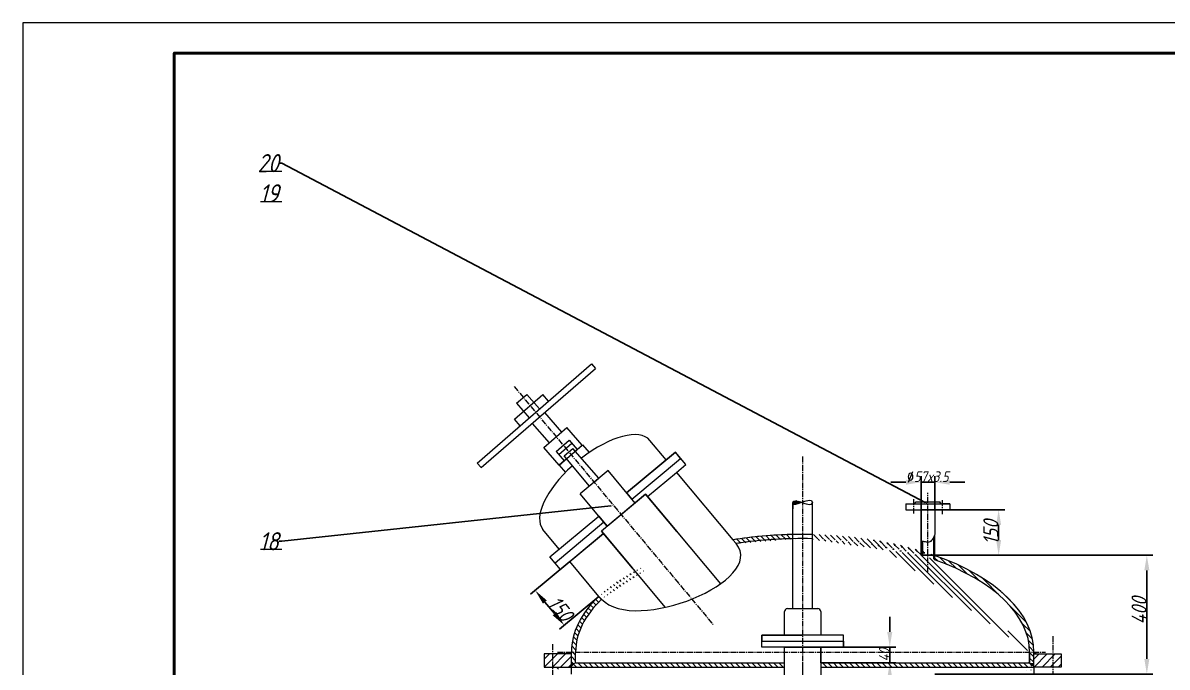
# Model space of a CAD drawing. Header units: millimetres. Extents: x 0 to 8400, y 0 to 5940.
# Drawn here: x 0 to 3780, y 3810 to 5940 of the extents above; entities that cross this region are included whole.
import ezdxf
from ezdxf import colors
from ezdxf.entities.mleader import LeaderData, LeaderLine
from ezdxf.math import Vec2, Vec3

# ---------------------------------------------------------------- set-up
doc = ezdxf.new("R2010")
doc.units = ezdxf.units.MM
doc.linetypes.add('CENTER2', pattern=[28.575, 19.05, -3.175, 3.175, -3.175])
doc.layers.get('0').update_dxf_attribs({"lineweight": 18})
for name, color, linetype, lineweight in [('5', 1, 'Continuous', 9), ('中心线', 3, 'CENTER2', 18), ('截面', 1, 'Continuous', 9), ('标注', 4, 'Continuous', 18), ('粗实线', 7, 'Continuous', 50), ('细实线', 7, 'Continuous', 18)]:
    doc.layers.add(name, color=color, linetype=linetype, lineweight=lineweight)
doc.styles.add('OlivierSun Standard', font='gbeitc.shx', dxfattribs={"bigfont": 'gbcbig.shx'})
doc.dimstyles.new('OlivierSun Standard', dxfattribs={"dimtxt": 50, "dimasz": 50, "dimexe": 20, "dimexo": 0, "dimtad": 1, "dimtoh": 1, "dimlfac": 20, "dimdsep": 46, "dimtxsty": 'OlivierSun Standard', "dimcen": 50, "dimclrd": 4, "dimclre": 4, "dimclrt": 4, "dimadec": 0, "dimazin": 0, "dimtfac": 1, "dimtmove": 0, "dimatfit": 1, "dimfxl": 1, "dimarcsym": 0})

# ---------------------------------------------------------------- blocks, each defined once
blk = doc.blocks.new('*U3')
at = {"layer": '中心线', "color": 0, "linetype": 'CENTER2', "transparency": 16777216}
blk.add_line((-430.7, 515.7), (227, -271.8), dxfattribs=at)
blk = doc.blocks.new('*U6')
at = {"layer": '中心线', "color": 0, "linetype": 'CENTER2', "transparency": 16777216}
blk.add_line((0, -126.5), (0, 135.3), dxfattribs=at)
blk = doc.blocks.new('*D39')
at = {"layer": 'DEFPOINTS', "color": 0, "transparency": 16777216}
for p in [(1806.7, 4159.1), (1902.9, 4044), (1788.7, 3948.6)]:
    blk.add_point(p, dxfattribs=at)
at = {"layer": '细实线', "color": 4, "lineweight": -2, "transparency": 16777216}
for p, q in [((1806.7, 4159.1), (1677.2, 4050.9)), ((1724.6, 4025.3), (1756.6, 3986.9)), ((1902.9, 4044), (1773.3, 3935.7))]:
    blk.add_line(p, q, dxfattribs=at)
at = {"layer": '细实线', "color": 4, "transparency": 16777216}
for points in [[(1731, 4030.7), (1718.2, 4020), (1692.5, 4063.7)], [(1763, 3992.3), (1750.2, 3981.6), (1788.7, 3948.6)]]:
    blk.add_solid(points, dxfattribs=at)
at = {"layer": '细实线', "color": 4, "transparency": 16777216, "insert": (1776.3, 4003.4), "char_height": 50, "attachment_point": 5, "rotation": 309.8683, "style": 'OlivierSun Standard'}
blk.add_mtext('150', dxfattribs=at)
blk = doc.blocks.new('*D48')
at = {"layer": 'DEFPOINTS', "color": 0, "transparency": 16777216}
for p in [(2967.3, 4330.1), (3223.6, 4330.1), (2967.3, 4180.1)]:
    blk.add_point(p, dxfattribs=at)
at = {"layer": '标注', "color": 4, "lineweight": -2, "transparency": 16777216}
for p, q in [((2967.3, 4330.1), (3243.6, 4330.1)), ((3223.6, 4230.1), (3223.6, 4280.1)), ((2967.3, 4180.1), (3243.6, 4180.1))]:
    blk.add_line(p, q, dxfattribs=at)
at = {"layer": '标注', "color": 4, "transparency": 16777216}
for points in [[(3215.3, 4280.1), (3231.9, 4280.1), (3223.6, 4330.1)], [(3215.3, 4230.1), (3231.9, 4230.1), (3223.6, 4180.1)]]:
    blk.add_solid(points, dxfattribs=at)
at = {"layer": '标注', "color": 4, "transparency": 16777216, "insert": (3198, 4255.6), "char_height": 50, "attachment_point": 5, "rotation": 90, "style": 'OlivierSun Standard'}
blk.add_mtext('150', dxfattribs=at)
blk = doc.blocks.new('*D49')
at = {"layer": 'DEFPOINTS', "color": 0, "transparency": 16777216}
for p in [(3012.3, 4180.1), (3012.3, 3787.4), (3713.2, 3787.4)]:
    blk.add_point(p, dxfattribs=at)
at = {"layer": '标注', "color": 4, "lineweight": -2, "transparency": 16777216}
for p, q in [((3012.3, 4180.1), (3733.2, 4180.1)), ((3713.2, 4130.1), (3713.2, 3837.4)), ((3012.3, 3787.4), (3733.2, 3787.4))]:
    blk.add_line(p, q, dxfattribs=at)
at = {"layer": '标注', "color": 4, "transparency": 16777216}
for points in [[(3704.9, 4130.1), (3721.6, 4130.1), (3713.2, 4180.1)], [(3704.9, 3837.4), (3721.6, 3837.4), (3713.2, 3787.4)]]:
    blk.add_solid(points, dxfattribs=at)
at = {"layer": '标注', "color": 4, "transparency": 16777216, "insert": (3687.6, 3996.5), "char_height": 50, "attachment_point": 5, "rotation": 90, "style": 'OlivierSun Standard'}
blk.add_mtext('400', dxfattribs=at)
blk = doc.blocks.new('*D51')
at = {"layer": 'DEFPOINTS', "color": 0, "transparency": 16777216}
for p in [(3012.3, 4421.4), (2967.3, 4330.1), (3012.3, 4330.1)]:
    blk.add_point(p, dxfattribs=at)
at = {"layer": '标注', "color": 4, "lineweight": -2, "transparency": 16777216}
for p, q in [((2967.3, 4330.1), (2967.3, 4441.4)), ((3012.3, 4330.1), (3012.3, 4441.4)), ((2917.3, 4421.4), (2867.3, 4421.4)), ((2967.3, 4421.4), (3012.3, 4421.4)), ((3062.3, 4421.4), (3112.3, 4421.4))]:
    blk.add_line(p, q, dxfattribs=at)
at = {"layer": '标注', "color": 4, "transparency": 16777216}
for points in [[(2917.3, 4429.8), (2917.3, 4413.1), (2967.3, 4421.4)], [(3062.3, 4429.8), (3062.3, 4413.1), (3012.3, 4421.4)]]:
    blk.add_solid(points, dxfattribs=at)
at = {"layer": '标注', "color": 4, "transparency": 16777216, "insert": (2989.8, 4439.6), "char_height": 50, "attachment_point": 5, "style": 'OlivierSun Standard'}
blk.add_mtext('{\\Fromans|c134;\\H0.7x;\\W0.75;%%C\\Fgbeitc,gbcbig|c134;\\W1;57x3.5}', dxfattribs=at)
blk = doc.blocks.new('*D52')
at = {"layer": 'DEFPOINTS', "color": 0, "transparency": 16777216}
for p in [(2636.1, 3876.3), (2636.1, 3824.2), (2864, 3824.2)]:
    blk.add_point(p, dxfattribs=at)
at = {"layer": '标注', "color": 4, "lineweight": -2, "transparency": 16777216}
for p, q in [((2864, 3926.3), (2864, 3976.3)), ((2636.1, 3876.3), (2884, 3876.3)), ((2864, 3876.3), (2864, 3824.2)), ((2636.1, 3824.2), (2884, 3824.2)), ((2864, 3774.2), (2864, 3724.2))]:
    blk.add_line(p, q, dxfattribs=at)
at = {"layer": '标注', "color": 4, "transparency": 16777216}
for points in [[(2855.6, 3926.3), (2872.3, 3926.3), (2864, 3876.3)], [(2855.6, 3774.2), (2872.3, 3774.2), (2864, 3824.2)]]:
    blk.add_solid(points, dxfattribs=at)
at = {"layer": '标注', "color": 4, "transparency": 16777216, "insert": (2845.9, 3850.2), "char_height": 50, "attachment_point": 5, "rotation": 90, "style": 'OlivierSun Standard'}
blk.add_mtext('{\\H0.7x;40}', dxfattribs=at)
blk = doc.blocks.new('*U60')
at = {"layer": '中心线', "color": 0, "linetype": 'CENTER2', "transparency": 16777216}
blk.add_line((0, 2158.4), (0, -874.7), dxfattribs=at)

msp = doc.modelspace()

# ---------------------------------------------------------------- hatches: boundary and pattern name
at = {"layer": '截面'}
h = msp.add_hatch(dxfattribs=at)
h.set_pattern_fill('ANSI31', color=256, angle=90)
edge = h.paths.add_edge_path()
edge.add_spline(control_points=[(2572.27356, 4355.03755), (2557.46868, 4359.91097), (2543.74414, 4363.70406), (2543.74414, 4353.77261)], knot_values=[0, 0, 0, 0, 29.7943519124, 29.7943519124, 29.7943519124, 29.7943519124], degree=3, periodic=0)
edge.add_spline(control_points=[(2543.74414, 4353.77261), (2543.74414, 4344.55976), (2557.46868, 4349.58535), (2572.27356, 4355.03755)], knot_values=[0, 0, 0, 0, 29.7943519124, 29.7943519124, 29.7943519124, 29.7943519124], degree=3, periodic=0)
h = msp.add_hatch(dxfattribs=at)
h.set_pattern_fill('ANSI31', color=256, scale=4, angle=90)
edge = h.paths.add_edge_path()
edge.add_line((2543.74414, 4234.80652), (2543.74414, 4248.80664))
edge.add_ellipse((2576.08414, 3860.15531), major_axis=(-764, 0), ratio=0.5091623037, start_angle=272.42604622, end_angle=287.53307448)
edge.add_line((2345.92434, 4231.08362), (2356.27651, 4218.68864))
edge.add_ellipse((2576.08414, 3860.15531), major_axis=(-750, 0), ratio=0.5, start_angle=272.47136026, end_angle=287.04225226, ccw=False)
h = msp.add_hatch(dxfattribs=at)
h.set_pattern_fill('ANSI31', color=256, scale=4, angle=90)
edge = h.paths.add_edge_path()
edge.add_ellipse((2576.08414, 3860.15531), major_axis=(-764, 0), ratio=0.5091623037, start_angle=239.19968795, end_angle=267.57395378)
edge.add_line((2608.42414, 4248.80664), (2608.42414, 4234.80652))
edge.add_ellipse((2576.08414, 3860.15531), major_axis=(-750, 0), ratio=0.5, start_angle=238.55997528, end_angle=267.52863974, ccw=False)
edge.add_line((2967.28846, 4180.1003), (2967.28846, 4194.28962))
edge = h.paths.add_edge_path()
edge.add_line((3012.26314, 4179.5279), (3012.26314, 4165.21591))
edge.add_ellipse((2576.08414, 3860.15531), major_axis=(-750, 0), ratio=0.5, start_angle=540, end_angle=594.43881479, ccw=False)
edge.add_line((3326.08414, 3860.15531), (3326.08414, 3824.15531))
edge.add_line((3326.08414, 3824.15531), (3322.62014, 3824.15531))
edge.add_line((3319.38758, 3810.15531), (3333.74677, 3810.15531))
edge.add_ellipse((2576.08414, 3860.15531), major_axis=(-764, 0), ratio=0.5091623037, start_angle=532.61507331, end_angle=540)
edge.add_ellipse((2576.08414, 3860.15531), major_axis=(-764, 0), ratio=0.5091623037, start_angle=540, end_angle=595.18594899)
edge = h.paths.add_edge_path()
edge.add_ellipse((2576.08414, 3860.15531), major_axis=(-750, 0), ratio=0.5, start_angle=532.33774434, end_angle=534.49112133)
edge.add_line((3322.62014, 3824.15531), (2636.08414, 3824.15531))
edge.add_line((2636.08414, 3824.15531), (2636.08414, 3810.15531))
edge.add_line((2636.08414, 3810.15531), (3319.38758, 3810.15531))
h = msp.add_hatch(dxfattribs=at)
h.set_pattern_fill('ANSI31', color=256, scale=4, angle=90)
edge = h.paths.add_edge_path()
edge.add_line((2516.08414, 3824.15531), (1826.08414, 3824.15531))
edge.add_line((1826.08414, 3824.15531), (1826.08414, 3860.15531))
edge.add_ellipse((2576.08414, 3860.15531), major_axis=(-750, 0), ratio=0.5, start_angle=332.30994331, end_angle=360, ccw=False)
edge.add_line((1911.97843, 4034.41345), (1902.81966, 4044.02632))
edge.add_ellipse((2576.08414, 3860.15531), major_axis=(-764, 0), ratio=0.5091623037, start_angle=331.79185032, end_angle=360)
edge.add_line((1812.08414, 3860.15531), (1812.08414, 3850.15531))
edge.add_line((1812.08414, 3850.15531), (1812.08414, 3810.15531))
edge.add_line((1812.08414, 3810.15531), (2516.08414, 3810.15531))
edge.add_line((2516.08414, 3810.15531), (2516.08414, 3824.15531))
h = msp.add_hatch(dxfattribs=at)
h.set_pattern_fill('ANSI31', color=256, scale=150, style=0)
h.set_pattern_definition([(45, (7226.322, -3520.186), (-13.258252, 13.258252), [])])
h.paths.add_polyline_path([(1812.08413, 3853.78), (1749.2165, 3853.78), (1749.2165, 3810.15531), (1812.08413, 3810.15531)])
h.paths.add_polyline_path([(1749.2165, 3853.78), (1722.29514, 3853.78), (1722.29514, 3810.15531), (1749.2165, 3810.15531)])
h = msp.add_hatch(dxfattribs=at)
h.set_pattern_fill('ANSI31', color=256, scale=150, style=0)
h.set_pattern_definition([(45, (8844.11, -3520.186), (-13.258252, 13.258252), [])])
h.paths.add_polyline_path([(3429.87313, 3853.78), (3367.0055, 3853.78), (3367.0055, 3810.15531), (3429.87313, 3810.15531)])
h.paths.add_polyline_path([(3367.0055, 3853.78), (3340.08414, 3853.78), (3340.08414, 3810.15531), (3367.0055, 3810.15531)])
at = {"layer": '细实线'}
h = msp.add_hatch(dxfattribs=at)
h.set_pattern_fill('ANSI31', color=1, scale=4, angle=90)
edge = h.paths.add_edge_path()
edge.add_line((2972.44127, 4226.84038), (2971.77543, 4226.918))
edge.add_line((2971.77543, 4226.918), (2969.35072, 4226.72215))
edge.add_line((2969.35072, 4226.72215), (2967.28846, 4225.82854))
edge.add_line((2967.28846, 4225.82854), (2967.28846, 4194.28962))
edge.add_ellipse((2576.08414, 3860.15531), major_axis=(-764, 0), ratio=0.5091623037, start_angle=238.75903004, end_angle=239.19968795, ccw=False)
edge.add_line((2972.32397, 4192.74783), (2972.44127, 4226.84038))
edge = h.paths.add_edge_path()
edge.add_ellipse((2576.08414, 3860.15531), major_axis=(-764, 0), ratio=0.5091623037, start_angle=238.75903004, end_angle=239.19968795)
edge.add_line((2967.28846, 4194.28962), (2967.28846, 4180.1003))
edge.add_ellipse((2576.08414, 3860.15531), major_axis=(-750, 0), ratio=0.5, start_angle=238.11239303, end_angle=238.55997528, ccw=False)
edge.add_line((2972.27516, 4178.56255), (2972.32397, 4192.74783))
edge = h.paths.add_edge_path()
edge.add_line((3012.2746, 4247.65853), (3010.56783, 4241.77762))
edge.add_line((3010.56783, 4241.77762), (3008.48181, 4236.81726))
edge.add_line((3008.48181, 4236.81726), (3008.27272, 4236.46367))
edge.add_line((3008.27272, 4236.46367), (3008.26338, 4180.93447))
edge.add_ellipse((2576.08414, 3860.15531), major_axis=(-764, 0), ratio=0.5091623037, start_angle=235.18594899, end_angle=235.5505004, ccw=False)
edge.add_line((3012.26314, 4179.5279), (3012.2746, 4247.65853))
edge = h.paths.add_edge_path()
edge.add_ellipse((2576.08414, 3860.15531), major_axis=(-764, 0), ratio=0.5091623037, start_angle=235.18594899, end_angle=235.5505004)
edge.add_line((3008.26338, 4180.93447), (3008.26098, 4166.63662))
edge.add_ellipse((2576.08414, 3860.15531), major_axis=(-750, 0), ratio=0.5, start_angle=234.43904078, end_angle=234.81377928, ccw=False)
edge.add_line((3012.26074, 4165.21677), (3012.26314, 4179.5279))

# ---------------------------------------------------------------- linework, layer by layer
for p, q in [((1501.18592, 4484.88547), (1878.56277, 4812.88961)), ((1878.56277, 4812.88961), (1891.68293, 4797.79454)), ((1514.30609, 4469.79039), (1891.68293, 4797.79454)), ((1624.25294, 4629.42689), (1718.28671, 4711.15811)), ((1630.99809, 4682.63251), (1664.66024, 4711.89059)), ((1664.66024, 4711.89059), (1706.70542, 4663.51658)), ((1736.89123, 4689.75315), (1718.28671, 4711.15811)), ((1630.99809, 4682.63251), (1673.04327, 4634.2585)), ((1723.71837, 4651.805), (1779.83583, 4587.24048)), ((1642.85746, 4608.02193), (1624.25294, 4629.42689)), ((1682.27065, 4615.77994), (1738.38811, 4551.21542)), ((1721.37429, 4536.42753), (1796.84966, 4602.02836)), ((1847.56241, 4543.68209), (1796.84966, 4602.02836)), ((1772.08704, 4478.08127), (1721.37429, 4536.42753)), ((1761.28384, 4523.23209), (1804.35678, 4560.66975)), ((1770.50502, 4512.6229), (1813.57796, 4550.06056)), ((1772.08704, 4478.08127), (1847.56241, 4543.68209)), ((1804.35678, 4560.66975), (1831.36119, 4529.60051)), ((1761.28384, 4523.23209), (1788.28825, 4492.16285)), ((1501.18592, 4484.88547), (1514.30609, 4469.79039)), ((2916.828, 4350.1003), (3062.74892, 4350.1003)), ((2946.16764, 4350.1003), (2950.73642, 4356.26308)), ((2950.73642, 4356.26308), (3028.8405, 4356.26308)), ((2916.828, 4330.1003), (3062.74892, 4330.1003)), ((2916.828, 4330.1003), (3062.74892, 4330.1003)), ((2967.28846, 4330.1003), (2967.28846, 4180.1003)), ((3008.27272, 4236.46367), (3008.26098, 4166.63662)), ((2972.44172, 4226.97181), (2972.27516, 4178.56255)), ((1803.9309, 3853.78001), (1798.62759, 3859.08331)), ((1812.08414, 3810.15531), (1806.78084, 3815.45861))]:
    msp.add_line(p, q)
at = {"layer": '5'}
for points in [[(1803.9309, 3853.78001), (1812.08414, 3853.78001), (1812.08414, 3860.15531)], [(3340.08414, 3860.15531), (3340.08414, 3853.78001), (3354.08414, 3853.78001)], [(1812.08414, 3810.15531), (1812.08414, 3824.15531), (1826.08414, 3824.15531)], [(3326.08414, 3824.15531), (3340.08414, 3824.15531), (3340.08414, 3810.15531)]]:
    msp.add_solid(points, dxfattribs=at)
at = {"layer": '中心线'}
for p, q in [((2942.5129, 4365.39918), (2942.5129, 4316.14858)), ((3037.05952, 4362.38874), (3037.05952, 4315.66164)), ((3402.95174, 3912.2788), (3402.95174, 3691.66536)), ((1749.21654, 3885.98548), (1749.21654, 3709.97091)), ((1766.48793, 3860.15531), (3378.20405, 3860.15531))]:
    msp.add_line(p, q, dxfattribs=at)
at = {"layer": '截面'}
msp.add_lwpolyline([(3319.38758, 3810.15531), (3333.74677, 3810.15531)], dxfattribs=at)
at = {"layer": '粗实线'}
msp.add_lwpolyline([(500, 100), (8300, 100), (8300, 5840), (500, 5840)], close=True, dxfattribs=at)
at = {"layer": '细实线'}
for p, q in [((800.10345, 5448.52899), (780.10345, 5448.52899)), ((855.10345, 5448.52899), (800.10345, 5448.52899)), ((855.10345, 5348.52899), (785.10345, 5348.52899)), ((1825.00369, 4523.90515), (1849.27326, 4544.92171)), ((1849.27326, 4544.92171), (1870.59472, 4519.39288)), ((2125.17315, 4495.39577), (2071.327, 4559.86741)), ((1796.35661, 4499.09783), (1772.08704, 4478.08127)), ((1788.35777, 4508.67508), (1816.83643, 4533.33656)), ((1871.6911, 4408.89755), (1788.35777, 4508.67508)), ((1902.39188, 4434.53857), (1817.30499, 4532.79547)), ((2155.87393, 4521.03679), (1994.69483, 4386.42142)), ((2155.87393, 4521.03679), (1994.69483, 4386.42142)), ((1994.69483, 4386.42142), (2155.87393, 4521.03679)), ((2011.9388, 4365.77469), (2173.1179, 4500.39006)), ((2173.1179, 4500.39006), (2155.87393, 4521.03679)), ((2173.1179, 4500.39006), (2155.87393, 4521.03679)), ((2190.48931, 4479.59074), (2155.87393, 4521.03679)), ((1772.08704, 4478.08127), (1792.3738, 4453.79131)), ((2159.78853, 4453.94971), (2190.48931, 4479.59074)), ((1933.09266, 4460.17959), (1840.99032, 4383.25652)), ((1887.04149, 4421.71806), (1902.39188, 4434.53857)), ((2022.83624, 4352.72686), (1933.09266, 4460.17959)), ((2063.84859, 4373.82152), (2159.78853, 4453.94971)), ((2159.78853, 4453.94971), (2345.92434, 4231.08362)), ((1887.04149, 4421.71806), (1871.6911, 4408.89755)), ((1994.69483, 4386.42142), (2011.9388, 4365.77469)), ((1930.73389, 4275.80379), (1840.99032, 4383.25652)), ((2057.37462, 4381.57301), (1911.54591, 4259.77815)), ((1930.73389, 4275.80379), (2057.37462, 4381.57301)), ((2159.93871, 4258.76988), (2057.37462, 4381.57301)), ((2057.37462, 4381.57301), (2304.63196, 4085.52421)), ((2063.84859, 4373.82152), (2159.93871, 4258.76988)), ((2543.74414, 4003.77261), (2543.74414, 4353.77261)), ((2543.74414, 4353.77261), (2543.74414, 4333.77261)), ((2608.42414, 4003.77261), (2608.42414, 4353.77261)), ((2916.828, 4350.1003), (2916.828, 4330.1003)), ((2916.828, 4350.1003), (2942.5129, 4350.1003)), ((3062.74892, 4350.1003), (3037.05952, 4350.1003)), ((3062.74892, 4350.1003), (3062.74892, 4330.1003)), ((1741.41339, 4174.88299), (1902.59249, 4309.49836)), ((1902.59249, 4309.49836), (1930.73389, 4275.80379)), ((2967.28846, 4180.1003), (2967.28846, 4330.1003)), ((3012.28846, 4330.1003), (3012.26074, 4165.21677)), ((1919.83646, 4288.85162), (1758.65736, 4154.23625)), ((1930.73389, 4275.80379), (1919.83646, 4288.85162)), ((1930.73389, 4275.80379), (1919.83646, 4288.85162)), ((1772.11417, 4200.52401), (1718.26802, 4264.99565)), ((1918.01988, 4252.02666), (1776.02877, 4133.43693)), ((1806.72955, 4159.07796), (1918.01988, 4252.02666)), ((2014.10999, 4136.97502), (1911.54591, 4259.77815)), ((1911.54591, 4259.77815), (2121.98077, 4007.81804)), ((1918.01988, 4252.02666), (2014.10999, 4136.97502)), ((2967.28846, 4234.80652), (2967.28846, 4180.1003)), ((855.10345, 4198.52899), (785.10345, 4198.52899)), ((2345.92434, 4231.08362), (2356.27651, 4218.68864)), ((1776.02877, 4133.43693), (1741.41339, 4174.88299)), ((1902.88338, 4043.95003), (1806.72955, 4159.07796)), ((2967.28846, 4194.28962), (2967.28846, 4194.28962)), ((3012.26314, 4179.5279), (3012.26314, 4165.21591)), ((1776.02877, 4133.43693), (1758.65736, 4154.23625)), ((1902.81966, 4044.02632), (1911.97843, 4034.41345)), ((2516.08414, 3916.26851), (2516.08414, 3993.77261)), ((2526.08414, 4003.77261), (2626.08414, 4003.77261)), ((2636.08414, 3993.77261), (2636.08414, 3916.26851)), ((2711.08414, 3916.26851), (2441.08414, 3916.26851)), ((2441.08414, 3916.26851), (2441.08414, 3896.26851)), ((2441.08414, 3896.26851), (2441.08414, 3916.26851)), ((2441.08414, 3916.26851), (2576.08414, 3916.26851)), ((2441.08414, 3876.26851), (2441.08414, 3896.26851)), ((2441.08414, 3896.26851), (2711.08414, 3896.26851)), ((2576.08414, 3916.26851), (2516.08414, 3916.26851)), ((2711.08414, 3876.26851), (2711.08414, 3916.26851)), ((2711.08414, 3896.26851), (2711.08414, 3876.26851)), ((1812.08414, 3850.15531), (1812.08414, 3860.15531)), ((1812.08414, 3860.15531), (1812.08414, 3860.15531)), ((1826.08414, 3824.15531), (1826.08414, 3860.15531)), ((2516.08414, 3876.26851), (2441.08414, 3876.26851)), ((2516.08414, 3824.15531), (2516.08414, 3876.26851)), ((2516.08414, 3876.26851), (2576.08414, 3876.26851)), ((2711.08414, 3876.26851), (2516.08414, 3876.26851)), ((2576.08414, 3876.26851), (2636.08414, 3876.26851)), ((2636.08414, 3876.26851), (2636.08414, 3824.15531)), ((2636.08414, 3824.15531), (2636.08414, 3876.26851)), ((2636.08414, 3876.26851), (2711.08414, 3876.26851)), ((3326.08414, 3824.15531), (3326.08414, 3860.15531)), ((3340.08414, 3810.15531), (3340.08414, 3860.15531)), ((1812.08414, 3853.78001), (1722.29514, 3853.78001)), ((1722.29514, 3853.78001), (1722.29514, 3810.15531)), ((1812.08414, 3853.78001), (1749.21654, 3853.78001)), ((1812.08414, 3810.15531), (1812.08414, 3850.15531)), ((1812.08414, 3810.15531), (1812.08414, 3824.15531)), ((1826.08414, 3824.15531), (2516.08414, 3824.15531)), ((2516.08414, 3773.40471), (2516.08414, 3824.15531)), ((2516.08414, 3810.15531), (2516.08414, 3824.15531)), ((2576.08414, 3824.15531), (2576.08414, 3754.15531)), ((2636.08414, 3824.15531), (2636.08414, 3773.40471)), ((2636.08414, 3824.15531), (2636.08414, 3764.15531)), ((2636.08414, 3824.15531), (3326.08414, 3824.15531)), ((3340.08414, 3853.78001), (3429.87314, 3853.78001)), ((3340.08414, 3853.78001), (3429.87314, 3853.78001)), ((3429.87314, 3853.78001), (3429.87314, 3810.15531)), ((3429.87314, 3853.78001), (3429.87314, 3810.15531)), ((1722.29514, 3810.15531), (1812.08414, 3810.15531)), ((1769.02404, 3803.78001), (1762.48377, 3810.15531)), ((1812.08414, 3787.40471), (1812.08414, 3810.15531)), ((1812.08414, 3810.15531), (2516.08414, 3810.15531)), ((2636.08414, 3810.15531), (3340.08414, 3810.15531)), ((3319.38758, 3810.15531), (3333.74677, 3810.15531)), ((3340.08414, 3810.15531), (3340.08414, 3787.40471)), ((3429.87314, 3810.15531), (3340.08414, 3810.15531)), ((3429.87314, 3810.15531), (3340.08414, 3810.15531))]:
    msp.add_line(p, q, dxfattribs=at)
msp.add_lwpolyline([(0, 0), (8400, 0), (8400, 5940), (0, 5940)], close=True, dxfattribs=at)
for points in [[(3028.8405, 4350.1003), (3033.56739, 4350.1003), (3028.8405, 4356.26308)], [(2967.28846, 4330.1003), (2967.28846, 4180.1003)], [(2967.28846, 4225.82854), (2969.35072, 4226.72215), (2971.77543, 4226.918), (2974.50491, 4226.59982), (2977.48144, 4225.95136), (2980.64735, 4225.15635), (2983.94492, 4224.39854), (2987.31647, 4223.86166), (2990.7043, 4223.72945), (2994.05228, 4224.16294), (2997.31058, 4225.2323), (3000.43095, 4226.98496), (3003.36511, 4229.46838), (3006.06482, 4232.72999), (3008.48181, 4236.81726), (3010.56783, 4241.77762), (3012.2746, 4247.65853)], [(3012.26314, 4179.5279), (3012.26314, 4165.21591)], [(3326.08414, 3860.15531), (3326.08414, 3824.15531), (3322.62014, 3824.15531)]]:
    msp.add_lwpolyline(points, dxfattribs=at)
for centre, start, end in [((2526.08414, 3993.77261), 90, 180), ((2626.08414, 3993.77261), 0, 90)]:
    msp.add_arc(centre, 10, start, end, dxfattribs=at)
for centre, major_axis, ratio, start_param, end_param in [((1894.79751, 4412.43153), (-176.52949, -147.43588), 0.4347826087, 9.4247779608, 10.9153312784), ((1894.79751, 4412.43153), (-176.52949, -147.43588), 0.4347826087, 11.0826407699, 12.5663706144), ((2576.08414, 3860.15531), (-764, 0), 0.5091623037, 4.670046486, 5.018398858), ((2576.08414, 3860.15531), (-764, 0), 0.5091623037, 4.7547314747, 5.018398858), ((2576.08414, 3860.15531), (-750, 0), 0.5, 4.6692556068, 5.0098323944), ((2576.08414, 3860.15531), (-750, 0), 0.5, 4.755522354, 5.0098323944), ((2576.08414, 3860.15531), (-764, 0), 0.5091623037, 4.1671311931, 4.1748221245), ((2576.08414, 3860.15531), (-750, 0), 0.5, 9.4247779608, 10.374918464), ((2576.08414, 3860.15531), (-764, 0), 0.5091623037, 9.4247779608, 10.3879544714), ((2576.08414, 3860.15531), (-764, 0), 0.5091623037, 5.7908602194, 6.2831853072), ((2576.08414, 3860.15531), (-764, 0), 0.5091623037, 5.7908602194, 6.2831853072), ((2576.08414, 3860.15531), (-750, 0), 0.5, 5.7999026479, 6.2831853072), ((2576.08414, 3860.15531), (-750, 0), 0.5, 5.7999026479, 6.2831853072)]:
    msp.add_ellipse(centre, major_axis=major_axis, ratio=ratio, start_param=start_param, end_param=end_param, dxfattribs=at)
for points in [[(2543.74414, 4353.77261), (2543.74414, 4333.77261), (2608.42414, 4380.87443), (2608.42414, 4353.77261)], [(2543.74414, 4353.77261), (2543.74414, 4375.33261), (2608.42414, 4332.21261), (2608.42414, 4353.77261)], [(1911.97843, 4034.41345), (2022.57561, 3918.33278), (2459.05364, 4095.63044), (2356.27651, 4218.68864)]]:
    msp.add_open_spline(points, degree=3, dxfattribs=at)

# ---------------------------------------------------------------- block references
at = {"layer": '中心线', "linetype": 'CENTER2'}
for name, p in [('*U3', (2053.83145, 4222.01533)), ('*U60', (2576.07989, 2347.60228)), ('*U6', (2989.78185, 4251.37931))]:
    msp.add_blockref(name, p, dxfattribs=at)

# ---------------------------------------------------------------- dimensions: what is measured, and where the dimension line sits
at = {"layer": '标注'}
dim = msp.add_linear_dim(base=(3012.28846, 4421.44043), p1=(2967.28846, 4330.1003), p2=(3012.28846, 4330.09273), text='{\\Fromans|c134;\\H0.7x;\\W0.75;%%C\\Fgbeitc,gbcbig|c134;\\W1;57x3.5}', dimstyle='OlivierSun Standard', dxfattribs=at)
dim.commit()
dim.dimension.update_dxf_attribs({"geometry": '*D51', "text_midpoint": (2989.78846, 4421.44043), "dimtype": 160})
for base, p1, p2, text, picture, middle in [((3223.60533, 4330.1003), (2967.28846, 4180.1003), (2967.28846, 4330.1003), '150', '*D48', (3223.60533, 4255.60111)), ((3713.21839, 3787.40471), (3012.26324, 4180.1003), (3012.26324, 3787.40471), '400', '*D49', (3713.21839, 3996.54783)), ((2863.97684, 3824.15531), (2636.08414, 3876.26851), (2636.08414, 3824.15531), '{\\H0.7x;40}', '*D52', (2863.97684, 3850.21191))]:
    dim = msp.add_linear_dim(base=base, p1=p1, p2=p2, angle=90, text=text, dimstyle='OlivierSun Standard', dxfattribs=at)
    dim.commit()
    dim.dimension.update_dxf_attribs({"geometry": picture, "text_midpoint": middle, "dimtype": 160})
at = {"layer": '细实线'}
dim = msp.add_linear_dim(base=(1788.67894, 3948.56748), p1=(1806.72955, 4159.07796), p2=(1902.88338, 4043.95003), angle=309.86833551, text='150', dimstyle='OlivierSun Standard', dxfattribs=at)
dim.commit()
dim.dimension.update_dxf_attribs({"geometry": '*D39', "text_midpoint": (1756.64122, 3986.92721), "dimtype": 160})

# ---------------------------------------------------------------- leaders
ml = msp.add_multileader_mtext('Standard', dxfattribs=at)
ml.set_content('20\\P19', color=6, style='OlivierSun Standard')
ml.set_leader_properties(color=4)
ml.build(insert=Vec2(0, 0))
ml.multileader.update_dxf_attribs({"arrow_head_size": 10})
ctx = ml.context
ctx.base_point, ctx.char_height, ctx.arrow_head_size, ctx.plane_origin = Vec3(780.60345, 5476.29899), 60, 10, Vec3(2989.79015, 4350.1003)
ctx.text_align_type = 2
notes = []
notes.append((ctx, [(0, (1, 1, 0), (855.10345, 5476.29899), (-1, 0), 8, [(0, [(2989.79015, 4350.1003)], 0, [])])]))
ctx.mtext.insert, ctx.mtext.alignment, ctx.mtext.flow_direction = Vec3(845.10345, 5506.29899), 3, 5
ml = msp.add_multileader_mtext('Standard', dxfattribs=at)
ml.set_content('18', color=6, style='OlivierSun Standard')
ml.set_leader_properties(color=4)
ml.build(insert=Vec2(0, 0))
ml.multileader.update_dxf_attribs({"arrow_head_size": 10})
ctx = ml.context
ctx.base_point, ctx.char_height, ctx.arrow_head_size, ctx.plane_origin = Vec3(799.35345, 4226.29899), 60, 10, Vec3(1951.98351, 4343.96098)
ctx.text_align_type = 2
notes.append((ctx, [(0, (1, 1, 0), (855.10345, 4226.29899), (-1, 0), 8, [(0, [(1951.98351, 4343.96098)], 0, [])])]))
ctx.mtext.insert, ctx.mtext.alignment, ctx.mtext.flow_direction = Vec3(845.10345, 4256.29899), 3, 5
for ctx, leaders in notes:
    for number, flags, end, landing, length, lines in leaders:
        leader = LeaderData()
        leader.index, (leader.has_last_leader_line, leader.has_dogleg_vector, leader.attachment_direction) = number, flags
        leader.last_leader_point, leader.dogleg_vector, leader.dogleg_length = Vec3(end), Vec3(landing), length
        for number, points, colour, breaks in lines:
            line = LeaderLine()
            line.index, line.vertices, line.color, line.breaks = number, Vec3.list(points), colors.encode_raw_color(colour), breaks
            leader.lines.append(line)
        ctx.leaders.append(leader)

doc.saveas('drawing.dxf')
